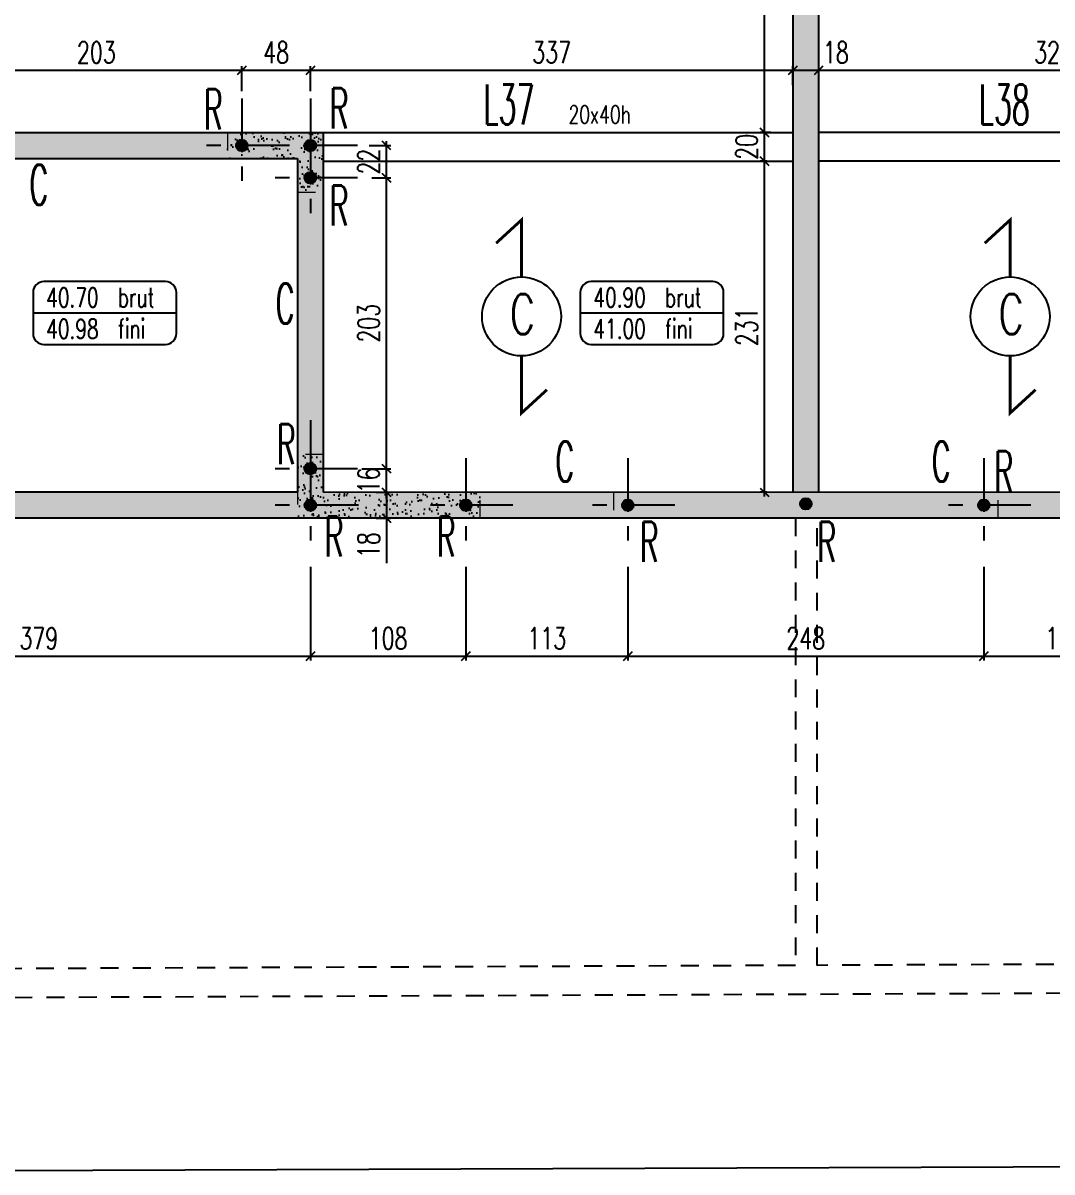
# Model space of a CAD drawing. Extents: x 308 to 437, y -199 to -146.
# Drawn here: x 412.99 to 420.17, y -188.86 to -180.84 of the extents above; entities that cross this region are included whole.
import ezdxf
from ezdxf.enums import TextEntityAlignment as Align

# ---------------------------------------------------------------- set-up
doc = ezdxf.new("R2010")
doc.units = 0
doc.header["$LTSCALE"] = 0.5
doc.header["$MEASUREMENT"] = 0
for name, pattern in [('AXES2', [1.125, 0.75, -0.125, 0.125, -0.125]), ('CACHE', [0.375, 0.25, -0.125]), ('DISCONTINU2', [0.375, 0.25, -0.125])]:
    doc.linetypes.add(name, pattern=pattern)
doc.layers.get('DEFPOINTS').update_dxf_attribs({"linetype": 'CONTINUOUS'})
for name, color, linetype in [('1_AJSA_vue1', 251, 'CONTINUOUS'), ('1_AJSA_vue2', 13, 'CONTINUOUS'), ('AXES', 6, 'AXES2'), ('COTATION', 7, 'CONTINUOUS'), ('HABILLAGE', 7, 'CONTINUOUS'), ('MURS', 3, 'CONTINUOUS'), ('PLANCHER', 7, 'CONTINUOUS'), ('POCHAGE', 254, 'CONTINUOUS'), ('POUTRES', 2, 'CONTINUOUS'), ('RAID', 1, 'CONTINUOUS'), ('RDC', 7, 'DISCONTINU2'), ('REPERAGE', 4, 'CONTINUOUS'), ('REPERE-CHAI', 4, 'CONTINUOUS'), ('REPERE-POUT', 4, 'CONTINUOUS'), ('REPERE-RAID', 4, 'CONTINUOUS')]:
    doc.layers.add(name, color=color, linetype=linetype)
doc.styles.add('ROMANS8', font='romans.shx', dxfattribs={"width": 0.7})
doc.styles.get("Standard").update_dxf_attribs({"font": 'txt.shx'})
doc.dimstyles.new('COT50 cm', dxfattribs={"dimtxt": 0.15, "dimasz": 0.06, "dimexe": 0.03, "dimexo": 0.1, "dimgap": 0.05, "dimtad": 1, "dimdec": 0, "dimlfac": 100, "dimzin": 0, "dimdsep": 46, "dimtxsty": 'ROMANS8', "dimblk1": 'OBLIQUE', "dimblk2": 'OBLIQUE', "dimsah": 1, "dimcen": 0.03, "dimdle": 0.03, "dimclrt": 1, "dimadec": 0, "dimazin": 0, "dimtfac": 1, "dimtdec": 0, "dimtmove": 0, "dimatfit": 3, "dimfxl": 0, "dimtolj": 1, "dimtzin": 0, "dimlwd": -1, "dimlwe": -1, "dimarcsym": 0})
pattern_1 = [(37.5, (-167.69736, -4e-07), (-0.004409535, 0.134877664), [0, -0.1064, 0, -0.119, 0, -0.11375]), (7.5, (-167.69736, -4e-07), (0.12388437, 0.197550225), [0, -0.0574, 0, -0.0959, 0, -0.03675]), (327.5, (-167.78346, -4e-07), (0.21798993, 0.000396134), [0, -0.035, 0, -0.126, 0, -0.1645]), (317.5, (-167.78346, -4e-07), (0.21042886, 0.06143729), [0, -0.0175, 0, -0.0826, 0, -0.0945])]
pattern_2 = [(37.5, (-513.79323, 160.44126), (-0.004409535, 0.134877664), [0, -0.1064, 0, -0.119, 0, -0.11375]), (7.5, (-513.79323, 160.44126), (0.12388437, 0.197550225), [0, -0.0574, 0, -0.0959, 0, -0.03675]), (327.5, (-513.87933, 160.44126), (0.21798993, 0.000396134), [0, -0.035, 0, -0.126, 0, -0.1645]), (317.5, (-513.87933, 160.44126), (0.21042886, 0.06143729), [0, -0.0175, 0, -0.0826, 0, -0.0945])]

# ---------------------------------------------------------------- blocks, each defined once
blk = doc.blocks.new('139')
at = {"layer": 'HABILLAGE', "color": 7}
blk.add_line((-0.665, 0), (0.665, 0), dxfattribs=at)
at = {"layer": 'HABILLAGE'}
blk.add_lwpolyline([(-0.565, -0.291), (0.565, -0.291, 0.414214), (0.665, -0.191), (0.665, 0.191, 0.414214), (0.565, 0.291), (-0.565, 0.291, 0.414214), (-0.665, 0.191), (-0.665, -0.191, 0.414214)], format="xyb", close=True, dxfattribs=at)
at = {"layer": 'HABILLAGE', "color": 1, "width": 0.7}
for s, p in [('brut', (0.121, 0.054)), ('fini', (0.121, -0.237))]:
    blk.add_text(s, height=0.18, dxfattribs=at).set_placement(p)
for tag, p in [('NIVBRUT', (-0.543, 0.054)), ('NIVFINI', (-0.543, -0.237))]:
    blk.add_attdef(tag, p, '', height=0.18, dxfattribs=at)
blk = doc.blocks.new('_Oblique')
at = {"layer": 'COTATION', "color": 0, "lineweight": -2}
blk.add_line((-0.5, -0.5), (0.5, 0.5), dxfattribs=at)
blk = doc.blocks.new('*D1225')
at = {"layer": 'COTATION', "color": 0, "transparency": 16777216}
for p, q in [((415.4593, -184.1162), (415.5615, -184.1162)), ((415.5315, -184.1162), (415.5315, -184.3263)), ((415.4593, -184.2963), (415.5615, -184.2963)), ((415.5315, -184.2963), (415.5315, -184.6113))]:
    blk.add_line(p, q, dxfattribs=at)
at = {"layer": 'DEFPOINTS', "color": 0, "transparency": 16777216}
for p in [(415.3593, -184.1162), (415.5315, -184.1162), (415.3593, -184.2963)]:
    blk.add_point(p, dxfattribs=at)
at = {"layer": 'COTATION', "color": 0, "transparency": 16777216, "xscale": 0.06, "yscale": 0.06, "zscale": 0.06}
for p, rotation in [((415.5315, -184.1162), 90), ((415.5315, -184.2963), 270)]:
    blk.add_blockref('_Oblique', p, dxfattribs=dict(at, rotation=rotation))
at = {"layer": 'COTATION', "color": 1, "transparency": 16777216, "insert": (415.4065, -184.4838), "char_height": 0.15, "attachment_point": 5, "rotation": 90, "style": 'ROMANS8'}
blk.add_mtext('\\A1;18', dxfattribs=at)
blk = doc.blocks.new('*D1226')
at = {"layer": 'COTATION', "color": 0, "transparency": 16777216}
for p, q in [((415.3594, -183.9513), (415.5615, -183.9513)), ((415.5315, -184.1462), (415.5315, -183.9213)), ((415.4593, -184.1162), (415.5615, -184.1162))]:
    blk.add_line(p, q, dxfattribs=at)
at = {"layer": 'DEFPOINTS', "color": 0, "transparency": 16777216}
for p in [(415.2594, -183.9513), (415.5315, -183.9513), (415.3593, -184.1162)]:
    blk.add_point(p, dxfattribs=at)
at = {"layer": 'COTATION', "color": 0, "transparency": 16777216, "xscale": 0.06, "yscale": 0.06, "zscale": 0.06}
for p, rotation in [((415.5315, -183.9513), 90), ((415.5315, -184.1162), 270)]:
    blk.add_blockref('_Oblique', p, dxfattribs=dict(at, rotation=rotation))
at = {"layer": 'COTATION', "color": 1, "transparency": 16777216, "insert": (415.4065, -184.0337), "char_height": 0.15, "attachment_point": 5, "rotation": 90, "style": 'ROMANS8'}
blk.add_mtext('\\A1;16', dxfattribs=at)
blk = doc.blocks.new('*D1227')
at = {"layer": 'COTATION', "color": 0, "transparency": 16777216}
for p, q in [((415.5315, -183.9813), (415.5315, -181.8913)), ((415.4285, -181.9213), (415.5615, -181.9213)), ((415.3594, -183.9513), (415.5615, -183.9513))]:
    blk.add_line(p, q, dxfattribs=at)
at = {"layer": 'DEFPOINTS', "color": 0, "transparency": 16777216}
for p in [(415.3285, -181.9213), (415.5315, -181.9213), (415.2594, -183.9513)]:
    blk.add_point(p, dxfattribs=at)
at = {"layer": 'COTATION', "color": 0, "transparency": 16777216, "xscale": 0.06, "yscale": 0.06, "zscale": 0.06}
for p, rotation in [((415.5315, -181.9213), 90), ((415.5315, -183.9513), 270)]:
    blk.add_blockref('_Oblique', p, dxfattribs=dict(at, rotation=rotation))
at = {"layer": 'COTATION', "color": 1, "transparency": 16777216, "insert": (415.4065, -182.9363), "char_height": 0.15, "attachment_point": 5, "rotation": 90, "style": 'ROMANS8'}
blk.add_mtext('\\A1;203', dxfattribs=at)
blk = doc.blocks.new('*D1228')
at = {"layer": 'COTATION', "color": 0, "transparency": 16777216}
for p, q in [((415.411, -181.6963), (415.5615, -181.6963)), ((415.5315, -181.9513), (415.5315, -181.6663)), ((415.4285, -181.9213), (415.5615, -181.9213))]:
    blk.add_line(p, q, dxfattribs=at)
at = {"layer": 'DEFPOINTS', "color": 0, "transparency": 16777216}
for p in [(415.311, -181.6963), (415.5315, -181.6963), (415.3285, -181.9213)]:
    blk.add_point(p, dxfattribs=at)
at = {"layer": 'COTATION', "color": 0, "transparency": 16777216, "xscale": 0.06, "yscale": 0.06, "zscale": 0.06}
for p, rotation in [((415.5315, -181.6963), 90), ((415.5315, -181.9213), 270)]:
    blk.add_blockref('_Oblique', p, dxfattribs=dict(at, rotation=rotation))
at = {"layer": 'COTATION', "color": 1, "transparency": 16777216, "insert": (415.4065, -181.8088), "char_height": 0.15, "attachment_point": 5, "rotation": 90, "style": 'ROMANS8'}
blk.add_mtext('\\A1;22', dxfattribs=at)
blk = doc.blocks.new('*D1237')
at = {"layer": 'COTATION', "color": 0, "transparency": 16777216}
for p, q in [((418.1838, -181.8063), (418.1386, -181.8063)), ((418.1686, -184.1462), (418.1686, -181.7763)), ((418.1838, -184.1162), (418.1386, -184.1162))]:
    blk.add_line(p, q, dxfattribs=at)
at = {"layer": 'DEFPOINTS', "color": 0, "transparency": 16777216}
for p in [(418.1686, -181.8063), (418.2838, -181.8063), (418.2838, -184.1162)]:
    blk.add_point(p, dxfattribs=at)
at = {"layer": 'COTATION', "color": 0, "transparency": 16777216, "xscale": 0.06, "yscale": 0.06, "zscale": 0.06}
for p, rotation in [((418.1686, -181.8063), 90), ((418.1686, -184.1162), 270)]:
    blk.add_blockref('_Oblique', p, dxfattribs=dict(at, rotation=rotation))
at = {"layer": 'COTATION', "color": 1, "transparency": 16777216, "insert": (418.0436, -182.9612), "char_height": 0.15, "attachment_point": 5, "rotation": 90, "style": 'ROMANS8'}
blk.add_mtext('\\A1;231', dxfattribs=at)
blk = doc.blocks.new('*D1238')
at = {"layer": 'COTATION', "color": 0, "transparency": 16777216}
for p, q in [((418.1686, -181.8363), (418.1686, -181.5763)), ((418.2116, -181.6063), (418.1386, -181.6063)), ((418.1838, -181.8063), (418.1386, -181.8063))]:
    blk.add_line(p, q, dxfattribs=at)
at = {"layer": 'DEFPOINTS', "color": 0, "transparency": 16777216}
for p in [(418.1686, -181.6063), (418.3116, -181.6063), (418.2838, -181.8063)]:
    blk.add_point(p, dxfattribs=at)
at = {"layer": 'COTATION', "color": 0, "transparency": 16777216, "xscale": 0.06, "yscale": 0.06, "zscale": 0.06}
for p, rotation in [((418.1686, -181.6063), 90), ((418.1686, -181.8063), 270)]:
    blk.add_blockref('_Oblique', p, dxfattribs=dict(at, rotation=rotation))
at = {"layer": 'COTATION', "color": 1, "transparency": 16777216, "insert": (418.0436, -181.7063), "char_height": 0.15, "attachment_point": 5, "rotation": 90, "style": 'ROMANS8'}
blk.add_mtext('\\A1;20', dxfattribs=at)
blk = doc.blocks.new('*D1239')
at = {"layer": 'COTATION', "color": 0, "transparency": 16777216}
for p, q in [((418.2666, -178.9062), (418.1386, -178.9062)), ((418.1686, -181.6363), (418.1686, -178.8762)), ((418.2116, -181.6063), (418.1386, -181.6063))]:
    blk.add_line(p, q, dxfattribs=at)
at = {"layer": 'DEFPOINTS', "color": 0, "transparency": 16777216}
for p in [(418.1686, -178.9062), (418.3666, -178.9062), (418.3116, -181.6063)]:
    blk.add_point(p, dxfattribs=at)
at = {"layer": 'COTATION', "color": 0, "transparency": 16777216, "xscale": 0.06, "yscale": 0.06, "zscale": 0.06}
for p, rotation in [((418.1686, -178.9062), 90), ((418.1686, -181.6063), 270)]:
    blk.add_blockref('_Oblique', p, dxfattribs=dict(at, rotation=rotation))
at = {"layer": 'COTATION', "color": 1, "transparency": 16777216, "insert": (418.0436, -180.2563), "char_height": 0.15, "attachment_point": 5, "rotation": 90, "style": 'ROMANS8'}
blk.add_mtext('\\A1;270', dxfattribs=at)
blk = doc.blocks.new('*D1456')
at = {"layer": 'COTATION', "color": 0, "transparency": 16777216}
for p, q in [((411.2097, -184.3963), (411.2097, -185.2895)), ((414.9999, -184.6351), (414.9999, -185.2895)), ((411.1797, -185.2595), (415.0299, -185.2595))]:
    blk.add_line(p, q, dxfattribs=at)
at = {"layer": 'DEFPOINTS', "color": 0, "transparency": 16777216}
for p in [(411.2097, -184.2963), (414.9999, -184.5351), (414.9999, -185.2595)]:
    blk.add_point(p, dxfattribs=at)
at = {"layer": 'COTATION', "color": 0, "transparency": 16777216, "xscale": 0.06, "yscale": 0.06, "zscale": 0.06, "rotation": 180}
blk.add_blockref('_Oblique', (411.2097, -185.2595), dxfattribs=at)
at = {"layer": 'COTATION', "color": 0, "transparency": 16777216, "xscale": 0.06, "yscale": 0.06, "zscale": 0.06}
blk.add_blockref('_Oblique', (414.9999, -185.2595), dxfattribs=at)
at = {"layer": 'COTATION', "color": 1, "transparency": 16777216, "insert": (413.1048, -185.1345), "char_height": 0.15, "attachment_point": 5, "style": 'ROMANS8'}
blk.add_mtext('\\A1;379', dxfattribs=at)
blk = doc.blocks.new('*D1457')
at = {"layer": 'COTATION', "color": 0, "transparency": 16777216}
for p, q in [((414.9999, -184.6351), (414.9999, -185.2895)), ((416.0846, -184.6351), (416.0846, -185.2895)), ((414.9699, -185.2595), (416.1146, -185.2595))]:
    blk.add_line(p, q, dxfattribs=at)
at = {"layer": 'DEFPOINTS', "color": 0, "transparency": 16777216}
for p in [(414.9999, -184.5351), (416.0846, -184.5351), (416.0846, -185.2595)]:
    blk.add_point(p, dxfattribs=at)
at = {"layer": 'COTATION', "color": 0, "transparency": 16777216, "xscale": 0.06, "yscale": 0.06, "zscale": 0.06, "rotation": 180}
blk.add_blockref('_Oblique', (414.9999, -185.2595), dxfattribs=at)
at = {"layer": 'COTATION', "color": 0, "transparency": 16777216, "xscale": 0.06, "yscale": 0.06, "zscale": 0.06}
blk.add_blockref('_Oblique', (416.0846, -185.2595), dxfattribs=at)
at = {"layer": 'COTATION', "color": 1, "transparency": 16777216, "insert": (415.5423, -185.1345), "char_height": 0.15, "attachment_point": 5, "style": 'ROMANS8'}
blk.add_mtext('\\A1;108', dxfattribs=at)
blk = doc.blocks.new('*D1458')
at = {"layer": 'COTATION', "color": 0, "transparency": 16777216}
for p, q in [((416.0846, -184.6351), (416.0846, -185.2895)), ((417.2143, -184.6351), (417.2143, -185.2895)), ((416.0546, -185.2595), (417.2443, -185.2595))]:
    blk.add_line(p, q, dxfattribs=at)
at = {"layer": 'DEFPOINTS', "color": 0, "transparency": 16777216}
for p in [(416.0846, -184.5351), (417.2143, -184.5351), (417.2143, -185.2595)]:
    blk.add_point(p, dxfattribs=at)
at = {"layer": 'COTATION', "color": 0, "transparency": 16777216, "xscale": 0.06, "yscale": 0.06, "zscale": 0.06, "rotation": 180}
blk.add_blockref('_Oblique', (416.0846, -185.2595), dxfattribs=at)
at = {"layer": 'COTATION', "color": 0, "transparency": 16777216, "xscale": 0.06, "yscale": 0.06, "zscale": 0.06}
blk.add_blockref('_Oblique', (417.2143, -185.2595), dxfattribs=at)
at = {"layer": 'COTATION', "color": 1, "transparency": 16777216, "insert": (416.6495, -185.1345), "char_height": 0.15, "attachment_point": 5, "style": 'ROMANS8'}
blk.add_mtext('\\A1;113', dxfattribs=at)
blk = doc.blocks.new('*D1459')
at = {"layer": 'COTATION', "color": 0, "transparency": 16777216}
for p, q in [((417.2143, -184.6351), (417.2143, -185.2895)), ((419.6981, -184.6351), (419.6981, -185.2895)), ((417.1843, -185.2595), (419.7281, -185.2595))]:
    blk.add_line(p, q, dxfattribs=at)
at = {"layer": 'DEFPOINTS', "color": 0, "transparency": 16777216}
for p in [(417.2143, -184.5351), (419.6981, -184.5351), (419.6981, -185.2595)]:
    blk.add_point(p, dxfattribs=at)
at = {"layer": 'COTATION', "color": 0, "transparency": 16777216, "xscale": 0.06, "yscale": 0.06, "zscale": 0.06, "rotation": 180}
blk.add_blockref('_Oblique', (417.2143, -185.2595), dxfattribs=at)
at = {"layer": 'COTATION', "color": 0, "transparency": 16777216, "xscale": 0.06, "yscale": 0.06, "zscale": 0.06}
blk.add_blockref('_Oblique', (419.6981, -185.2595), dxfattribs=at)
at = {"layer": 'COTATION', "color": 1, "transparency": 16777216, "insert": (418.4562, -185.1345), "char_height": 0.15, "attachment_point": 5, "style": 'ROMANS8'}
blk.add_mtext('\\A1;248', dxfattribs=at)
blk = doc.blocks.new('*D1460')
at = {"layer": 'COTATION', "color": 0, "transparency": 16777216}
for p, q in [((419.6981, -184.6351), (419.6981, -185.2895)), ((420.8284, -184.6351), (420.8284, -185.2895)), ((419.6681, -185.2595), (420.8584, -185.2595))]:
    blk.add_line(p, q, dxfattribs=at)
at = {"layer": 'DEFPOINTS', "color": 0, "transparency": 16777216}
for p in [(419.6981, -184.5351), (420.8284, -184.5351), (420.8284, -185.2595)]:
    blk.add_point(p, dxfattribs=at)
at = {"layer": 'COTATION', "color": 0, "transparency": 16777216, "xscale": 0.06, "yscale": 0.06, "zscale": 0.06, "rotation": 180}
blk.add_blockref('_Oblique', (419.6981, -185.2595), dxfattribs=at)
at = {"layer": 'COTATION', "color": 0, "transparency": 16777216, "xscale": 0.06, "yscale": 0.06, "zscale": 0.06}
blk.add_blockref('_Oblique', (420.8284, -185.2595), dxfattribs=at)
at = {"layer": 'COTATION', "color": 1, "transparency": 16777216, "insert": (420.2633, -185.1345), "char_height": 0.15, "attachment_point": 5, "style": 'ROMANS8'}
blk.add_mtext('\\A1;113', dxfattribs=at)
blk = doc.blocks.new('*D1466')
at = {"layer": 'COTATION', "color": 0, "transparency": 16777216}
for p, q in [((412.4615, -181.1717), (414.5515, -181.1717)), ((412.4915, -181.2674), (412.4915, -181.1417)), ((414.5215, -181.3171), (414.5215, -181.1417))]:
    blk.add_line(p, q, dxfattribs=at)
at = {"layer": 'DEFPOINTS', "color": 0, "transparency": 16777216}
for p in [(414.5215, -181.1717), (412.4915, -181.3674), (414.5215, -181.4171)]:
    blk.add_point(p, dxfattribs=at)
at = {"layer": 'COTATION', "color": 0, "transparency": 16777216, "xscale": 0.06, "yscale": 0.06, "zscale": 0.06, "rotation": 180}
blk.add_blockref('_Oblique', (412.4915, -181.1717), dxfattribs=at)
at = {"layer": 'COTATION', "color": 0, "transparency": 16777216, "xscale": 0.06, "yscale": 0.06, "zscale": 0.06}
blk.add_blockref('_Oblique', (414.5215, -181.1717), dxfattribs=at)
at = {"layer": 'COTATION', "color": 1, "transparency": 16777216, "insert": (413.5065, -181.0467), "char_height": 0.15, "attachment_point": 5, "style": 'ROMANS8'}
blk.add_mtext('\\A1;203', dxfattribs=at)
blk = doc.blocks.new('*D1467')
at = {"layer": 'COTATION', "color": 0, "transparency": 16777216}
for p, q in [((414.4915, -181.1717), (415.0299, -181.1717)), ((414.5215, -181.3171), (414.5215, -181.1417)), ((414.9999, -181.3171), (414.9999, -181.1417))]:
    blk.add_line(p, q, dxfattribs=at)
at = {"layer": 'DEFPOINTS', "color": 0, "transparency": 16777216}
for p in [(414.9999, -181.1717), (414.5215, -181.4171), (414.9999, -181.4171)]:
    blk.add_point(p, dxfattribs=at)
at = {"layer": 'COTATION', "color": 0, "transparency": 16777216, "xscale": 0.06, "yscale": 0.06, "zscale": 0.06, "rotation": 180}
blk.add_blockref('_Oblique', (414.5215, -181.1717), dxfattribs=at)
at = {"layer": 'COTATION', "color": 0, "transparency": 16777216, "xscale": 0.06, "yscale": 0.06, "zscale": 0.06}
blk.add_blockref('_Oblique', (414.9999, -181.1717), dxfattribs=at)
at = {"layer": 'COTATION', "color": 1, "transparency": 16777216, "insert": (414.7607, -181.0467), "char_height": 0.15, "attachment_point": 5, "style": 'ROMANS8'}
blk.add_mtext('\\A1;48', dxfattribs=at)
blk = doc.blocks.new('*D1468')
at = {"layer": 'COTATION', "color": 0, "transparency": 16777216}
for p, q in [((414.9699, -181.1717), (418.3963, -181.1717)), ((414.9999, -181.3171), (414.9999, -181.1417)), ((418.3663, -181.2756), (418.3663, -181.1417))]:
    blk.add_line(p, q, dxfattribs=at)
at = {"layer": 'DEFPOINTS', "color": 0, "transparency": 16777216}
for p in [(418.3663, -181.1717), (414.9999, -181.4171), (418.3663, -181.3756)]:
    blk.add_point(p, dxfattribs=at)
at = {"layer": 'COTATION', "color": 0, "transparency": 16777216, "xscale": 0.06, "yscale": 0.06, "zscale": 0.06, "rotation": 180}
blk.add_blockref('_Oblique', (414.9999, -181.1717), dxfattribs=at)
at = {"layer": 'COTATION', "color": 0, "transparency": 16777216, "xscale": 0.06, "yscale": 0.06, "zscale": 0.06}
blk.add_blockref('_Oblique', (418.3663, -181.1717), dxfattribs=at)
at = {"layer": 'COTATION', "color": 1, "transparency": 16777216, "insert": (416.6831, -181.0467), "char_height": 0.15, "attachment_point": 5, "style": 'ROMANS8'}
blk.add_mtext('\\A1;337', dxfattribs=at)
blk = doc.blocks.new('*D1469')
at = {"layer": 'COTATION', "color": 0, "transparency": 16777216}
for p, q in [((418.3363, -181.1717), (418.5763, -181.1717)), ((418.3663, -181.2756), (418.3663, -181.1417)), ((418.5463, -181.2756), (418.5463, -181.1417))]:
    blk.add_line(p, q, dxfattribs=at)
at = {"layer": 'DEFPOINTS', "color": 0, "transparency": 16777216}
for p in [(418.5463, -181.1717), (418.3663, -181.3756), (418.5463, -181.3756)]:
    blk.add_point(p, dxfattribs=at)
at = {"layer": 'COTATION', "color": 0, "transparency": 16777216, "xscale": 0.06, "yscale": 0.06, "zscale": 0.06, "rotation": 180}
blk.add_blockref('_Oblique', (418.3663, -181.1717), dxfattribs=at)
at = {"layer": 'COTATION', "color": 0, "transparency": 16777216, "xscale": 0.06, "yscale": 0.06, "zscale": 0.06}
blk.add_blockref('_Oblique', (418.5463, -181.1717), dxfattribs=at)
at = {"layer": 'COTATION', "color": 1, "transparency": 16777216, "insert": (418.666, -181.0467), "char_height": 0.15, "attachment_point": 5, "style": 'ROMANS8'}
blk.add_mtext('\\A1;18', dxfattribs=at)
blk = doc.blocks.new('*D1470')
at = {"layer": 'COTATION', "color": 0, "transparency": 16777216}
for p, q in [((418.5163, -181.1717), (421.8532, -181.1717)), ((418.5463, -181.2756), (418.5463, -181.1417)), ((421.8232, -181.5063), (421.8232, -181.1417))]:
    blk.add_line(p, q, dxfattribs=at)
at = {"layer": 'DEFPOINTS', "color": 0, "transparency": 16777216}
for p in [(421.8232, -181.1717), (418.5463, -181.3756), (421.8232, -181.6063)]:
    blk.add_point(p, dxfattribs=at)
at = {"layer": 'COTATION', "color": 0, "transparency": 16777216, "xscale": 0.06, "yscale": 0.06, "zscale": 0.06, "rotation": 180}
blk.add_blockref('_Oblique', (418.5463, -181.1717), dxfattribs=at)
at = {"layer": 'COTATION', "color": 0, "transparency": 16777216, "xscale": 0.06, "yscale": 0.06, "zscale": 0.06}
blk.add_blockref('_Oblique', (421.8232, -181.1717), dxfattribs=at)
at = {"layer": 'COTATION', "color": 1, "transparency": 16777216, "insert": (420.1847, -181.0467), "char_height": 0.15, "attachment_point": 5, "style": 'ROMANS8'}
blk.add_mtext('\\A1;328', dxfattribs=at)
blk = doc.blocks.new('A$C6B096A38')
at = {"layer": 'POCHAGE'}
h = blk.add_hatch(dxfattribs=at)
h.set_pattern_fill('AR-SAND', color=0, scale=0.07)
h.set_pattern_definition(pattern_2)
h.paths.add_polyline_path([(73.7023, -23.675), (72.4505, -23.675), (72.4504, -17.465), (72.2704, -17.465), (72.2704, -23.675), (71.0185, -23.675), (71.0185, -23.855), (73.7023, -23.855)])
h = blk.add_hatch(dxfattribs=at)
h.set_pattern_fill('AR-SAND', color=0, scale=0.07)
h.set_pattern_definition(pattern_2)
h.paths.add_polyline_path([(68.9938, -21.165), (68.3257, -21.165), (68.3257, -21.345), (68.8138, -21.345), (68.8138, -21.58), (68.9938, -21.58)])
h = blk.add_hatch(dxfattribs=at)
h.set_pattern_fill('AR-SAND', color=0, scale=0.07)
h.set_pattern_definition(pattern_2)
h.paths.add_polyline_path([(70.0888, -23.6749), (68.9938, -23.6749), (68.9938, -23.41), (68.8138, -23.41), (68.8138, -23.855), (70.0888, -23.855)])
at = {"layer": 'AXES', "color": 1}
for p, q in [((68.4256, -20.9261), (68.4256, -21.5839)), ((68.904, -20.9261), (68.904, -21.5839)), ((68.9038, -21.1511), (68.9038, -21.8089)), ((68.7545, -21.255), (68.0967, -21.255)), ((69.2329, -21.255), (68.5752, -21.255)), ((69.2327, -21.48), (68.5749, -21.48)), ((68.9038, -23.1711), (68.9038, -23.8289)), ((68.904, -23.4361), (68.904, -24.0939)), ((69.9888, -23.4361), (69.9888, -24.0938)), ((71.1184, -23.4361), (71.1184, -24.0939)), ((73.6023, -23.4361), (73.6023, -24.0939)), ((69.2327, -23.51), (68.5749, -23.51)), ((69.2329, -23.765), (68.5752, -23.765)), ((70.3176, -23.7649), (69.6599, -23.7649)), ((71.4473, -23.765), (70.7896, -23.765)), ((73.9311, -23.765), (73.2734, -23.765))]:
    blk.add_line(p, q, dxfattribs=at)
at = {"layer": 'RAID'}
for centre in [(68.4256, -21.255), (68.904, -21.255), (68.9038, -21.48), (68.9038, -23.51), (68.904, -23.765), (69.9888, -23.7649), (71.1184, -23.765), (73.6023, -23.765)]:
    blk.add_circle(centre, 0.04, dxfattribs=at)
at = {"layer": 'RDC', "linetype": 'CACHE', "lineweight": 15}
for points in [[(72.2704, -23.675), (71.0185, -23.675), (71.0185, -23.855), (73.7023, -23.855), (73.7023, -23.675), (72.4505, -23.675), (72.4504, -17.465), (72.2704, -17.465)], [(68.9938, -21.165), (68.3257, -21.165), (68.3257, -21.345), (68.8138, -21.345), (68.8138, -21.58), (68.9938, -21.58)], [(70.0888, -23.855), (70.0888, -23.6749), (68.9938, -23.6749), (68.9938, -23.41), (68.8138, -23.41), (68.8138, -23.855)]]:
    blk.add_lwpolyline(points, close=True, dxfattribs=at)

msp = doc.modelspace()

# ---------------------------------------------------------------- hatches: boundary and pattern name
at = {"layer": 'POCHAGE'}
h = msp.add_hatch(color=256, dxfattribs=at)
h.dxf.hatch_style = 1
h.paths.add_polyline_path([(418.5465, -178.9062), (418.3665, -178.9062), (418.3665, -184.1162), (418.5465, -184.1162)])
h = msp.add_hatch(color=256, dxfattribs=at)
h.dxf.hatch_style = 1
h.paths.add_polyline_path([(414.9099, -184.1162), (411.2099, -184.1162), (411.2099, -184.2962), (414.9099, -184.2962), (425.7068, -184.2963), (425.7068, -184.1163), (415.0899, -184.1162), (415.0899, -181.6063), (411.0899, -181.6063), (411.0899, -181.7863), (414.9099, -181.7863)])
h.paths.add_polyline_path([(415.0399, -183.9513, -1), (414.9599, -183.9513, -1)], flags=16)
h.paths.add_polyline_path([(415.0399, -184.2063, -1), (414.9599, -184.2063, -1)], flags=16)
h.paths.add_polyline_path([(414.9597, -181.9213, -1), (415.0397, -181.9213, -1)], flags=16)
h.paths.add_polyline_path([(414.9599, -181.6963, -1), (415.0399, -181.6963, -1)], flags=16)
h.paths.add_polyline_path([(414.4815, -181.6963, -1), (414.5615, -181.6963, -1)], flags=16)
h.paths.add_polyline_path([(416.1246, -184.2062, -1), (416.0446, -184.2062, -1)], flags=16)
h.paths.add_polyline_path([(417.2543, -184.2063, -1), (417.1743, -184.2063, -1)], flags=16)
h.paths.add_polyline_path([(412.4515, -181.6963, -1), (412.5315, -181.6963, -1)], flags=16)
h.paths.add_polyline_path([(418.4965, -184.1963, -1), (418.4165, -184.1963, -1)], flags=16)
h.paths.add_polyline_path([(419.7381, -184.2063, -1), (419.6581, -184.2063, -1)], flags=16)
h.paths.add_polyline_path([(420.8684, -184.2063, -1), (420.7884, -184.2063, -1)], flags=16)
h.paths.add_polyline_path([(421.9537, -184.2063, -1), (421.8737, -184.2063, -1)], flags=16)
h = msp.add_hatch(dxfattribs=at)
h.set_pattern_fill('AR-SAND', color=0, scale=0.07)
h.set_pattern_definition(pattern_1)
h.paths.add_polyline_path([(414.9097, -181.7863), (414.9097, -182.0213), (415.0897, -182.0213), (415.0897, -181.6063), (414.4215, -181.6063), (414.4215, -181.7863)])
h = msp.add_hatch(dxfattribs=at)
h.set_pattern_fill('AR-SAND', color=0, scale=0.07)
h.set_pattern_definition(pattern_1)
h.paths.add_polyline_path([(414.9097, -181.7863), (414.9097, -182.0213), (415.0897, -182.0213), (415.0897, -181.6063), (414.4215, -181.6063), (414.4215, -181.7863)])
h = msp.add_hatch(dxfattribs=at)
h.set_pattern_fill('AR-SAND', color=0, scale=0.07)
h.set_pattern_definition(pattern_1)
h.paths.add_polyline_path([(414.9097, -181.7863), (414.9097, -182.0213), (415.0897, -182.0213), (415.0897, -181.6063), (414.4215, -181.6063), (414.4215, -181.7863)])
h = msp.add_hatch(dxfattribs=at)
h.set_pattern_fill('AR-SAND', color=0, scale=0.07)
h.set_pattern_definition(pattern_1)
h.paths.add_polyline_path([(414.9097, -181.7863), (414.9097, -182.0213), (415.0897, -182.0213), (415.0897, -181.6063), (414.4215, -181.6063), (414.4215, -181.7863)])
h = msp.add_hatch(dxfattribs=at)
h.set_pattern_fill('AR-SAND', color=0, scale=0.07)
h.set_pattern_definition(pattern_1)
h.paths.add_polyline_path([(414.9097, -181.7863), (414.9097, -182.0213), (415.0897, -182.0213), (415.0897, -181.6063), (414.4215, -181.6063), (414.4215, -181.7863)])
h = msp.add_hatch(dxfattribs=at)
h.set_pattern_fill('AR-SAND', color=0, scale=0.07)
h.set_pattern_definition(pattern_1)
h.paths.add_polyline_path([(414.9097, -181.7863), (414.9097, -182.0213), (415.0897, -182.0213), (415.0897, -181.6063), (414.4215, -181.6063), (414.4215, -181.7863)])
h = msp.add_hatch(dxfattribs=at)
h.set_pattern_fill('AR-SAND', color=0, scale=0.07)
h.set_pattern_definition(pattern_1)
h.paths.add_polyline_path([(414.9097, -181.7863), (414.9097, -182.0213), (415.0897, -182.0213), (415.0897, -181.6063), (414.4215, -181.6063), (414.4215, -181.7863)])
h = msp.add_hatch(dxfattribs=at)
h.set_pattern_fill('AR-SAND', color=0, scale=0.07)
h.set_pattern_definition(pattern_1)
h.paths.add_polyline_path([(414.9097, -181.7863), (414.9097, -182.0213), (415.0897, -182.0213), (415.0897, -181.6063), (414.4215, -181.6063), (414.4215, -181.7863)])
h = msp.add_hatch(dxfattribs=at)
h.set_pattern_fill('AR-SAND', color=0, scale=0.07)
h.set_pattern_definition(pattern_1)
h.paths.add_polyline_path([(414.9097, -181.7863), (414.9097, -182.0213), (415.0897, -182.0213), (415.0897, -181.6063), (414.4215, -181.6063), (414.4215, -181.7863)])
h = msp.add_hatch(dxfattribs=at)
h.set_pattern_fill('AR-SAND', color=0, scale=0.07)
h.set_pattern_definition(pattern_1)
h.paths.add_polyline_path([(414.9097, -181.7863), (414.9097, -182.0213), (415.0897, -182.0213), (415.0897, -181.6063), (414.4215, -181.6063), (414.4215, -181.7863)])
h = msp.add_hatch(dxfattribs=at)
h.set_pattern_fill('AR-SAND', color=0, scale=0.07)
h.set_pattern_definition(pattern_1)
h.paths.add_polyline_path([(414.9097, -181.7863), (414.9097, -182.0213), (415.0897, -182.0213), (415.0897, -181.6063), (414.4215, -181.6063), (414.4215, -181.7863)])
h = msp.add_hatch(dxfattribs=at)
h.set_pattern_fill('AR-SAND', color=0, scale=0.07)
h.set_pattern_definition(pattern_1)
h.paths.add_polyline_path([(414.9097, -181.7863), (414.9097, -182.0213), (415.0897, -182.0213), (415.0897, -181.6063), (414.4215, -181.6063), (414.4215, -181.7863)])
h = msp.add_hatch(dxfattribs=at)
h.set_pattern_fill('AR-SAND', color=0, scale=0.07)
h.set_pattern_definition(pattern_1)
h.paths.add_polyline_path([(414.9097, -181.7863), (414.9097, -182.0213), (415.0897, -182.0213), (415.0897, -181.6063), (414.4215, -181.6063), (414.4215, -181.7863)])
h = msp.add_hatch(dxfattribs=at)
h.set_pattern_fill('AR-SAND', color=0, scale=0.07)
h.set_pattern_definition(pattern_1)
h.paths.add_polyline_path([(414.9097, -181.7863), (414.9097, -182.0213), (415.0897, -182.0213), (415.0897, -181.6063), (414.4215, -181.6063), (414.4215, -181.7863)])
h = msp.add_hatch(dxfattribs=at)
h.set_pattern_fill('AR-SAND', color=0, scale=0.07)
h.set_pattern_definition(pattern_1)
h.paths.add_polyline_path([(414.9097, -181.7863), (414.9097, -182.0213), (415.0897, -182.0213), (415.0897, -181.6063), (414.4215, -181.6063), (414.4215, -181.7863)])
h = msp.add_hatch(dxfattribs=at)
h.set_pattern_fill('AR-SAND', color=0, scale=0.07)
h.set_pattern_definition(pattern_1)
h.paths.add_polyline_path([(414.9097, -181.7863), (414.9097, -182.0213), (415.0897, -182.0213), (415.0897, -181.6063), (414.4215, -181.6063), (414.4215, -181.7863)])
h = msp.add_hatch(dxfattribs=at)
h.set_pattern_fill('AR-SAND', color=0, scale=0.07)
h.set_pattern_definition(pattern_1)
h.paths.add_polyline_path([(414.9097, -181.7863), (414.9097, -182.0213), (415.0897, -182.0213), (415.0897, -181.6063), (414.4215, -181.6063), (414.4215, -181.7863)])
h = msp.add_hatch(dxfattribs=at)
h.set_pattern_fill('AR-SAND', color=0, scale=0.07)
h.set_pattern_definition(pattern_1)
h.paths.add_polyline_path([(414.9097, -181.7863), (414.9097, -182.0213), (415.0897, -182.0213), (415.0897, -181.6063), (414.4215, -181.6063), (414.4215, -181.7863)])
h = msp.add_hatch(dxfattribs=at)
h.set_pattern_fill('AR-SAND', color=0, scale=0.07)
h.set_pattern_definition(pattern_1)
h.paths.add_polyline_path([(414.9097, -181.7863), (414.9097, -182.0213), (415.0897, -182.0213), (415.0897, -181.6063), (414.4215, -181.6063), (414.4215, -181.7863)])
h = msp.add_hatch(dxfattribs=at)
h.set_pattern_fill('AR-SAND', color=0, scale=0.07)
h.set_pattern_definition(pattern_1)
h.paths.add_polyline_path([(414.9097, -181.7863), (414.9097, -182.0213), (415.0897, -182.0213), (415.0897, -181.6063), (414.4215, -181.6063), (414.4215, -181.7863)])
h = msp.add_hatch(dxfattribs=at)
h.set_pattern_fill('AR-SAND', color=0, scale=0.07)
h.set_pattern_definition(pattern_1)
h.paths.add_polyline_path([(414.9097, -181.7863), (414.9097, -182.0213), (415.0897, -182.0213), (415.0897, -181.6063), (414.4215, -181.6063), (414.4215, -181.7863)])
h = msp.add_hatch(dxfattribs=at)
h.set_pattern_fill('AR-SAND', color=0, scale=0.07)
h.set_pattern_definition(pattern_1)
h.paths.add_polyline_path([(414.9097, -181.7863), (414.9097, -182.0213), (415.0897, -182.0213), (415.0897, -181.6063), (414.4215, -181.6063), (414.4215, -181.7863)])
h = msp.add_hatch(dxfattribs=at)
h.set_pattern_fill('AR-SAND', color=0, scale=0.07)
h.set_pattern_definition(pattern_1)
h.paths.add_polyline_path([(414.9097, -181.7863), (414.9097, -182.0213), (415.0897, -182.0213), (415.0897, -181.6063), (414.4215, -181.6063), (414.4215, -181.7863)])
h = msp.add_hatch(dxfattribs=at)
h.set_pattern_fill('AR-SAND', color=0, scale=0.07)
h.set_pattern_definition(pattern_1)
h.paths.add_polyline_path([(414.9097, -181.7863), (414.9097, -182.0213), (415.0897, -182.0213), (415.0897, -181.6063), (414.4215, -181.6063), (414.4215, -181.7863)])
h = msp.add_hatch(dxfattribs=at)
h.set_pattern_fill('AR-SAND', color=0, scale=0.07)
h.set_pattern_definition(pattern_1)
h.paths.add_polyline_path([(414.9097, -181.7863), (414.9097, -182.0213), (415.0897, -182.0213), (415.0897, -181.6063), (414.4215, -181.6063), (414.4215, -181.7863)])
h = msp.add_hatch(dxfattribs=at)
h.set_pattern_fill('AR-SAND', color=0, scale=0.07)
h.set_pattern_definition(pattern_1)
h.paths.add_polyline_path([(414.9097, -181.7863), (414.9097, -182.0213), (415.0897, -182.0213), (415.0897, -181.6063), (414.4215, -181.6063), (414.4215, -181.7863)])
h = msp.add_hatch(dxfattribs=at)
h.set_pattern_fill('AR-SAND', color=0, scale=0.07)
h.set_pattern_definition(pattern_1)
h.paths.add_polyline_path([(414.9097, -181.7863), (414.9097, -182.0213), (415.0897, -182.0213), (415.0897, -181.6063), (414.4215, -181.6063), (414.4215, -181.7863)])
h = msp.add_hatch(dxfattribs=at)
h.set_pattern_fill('AR-SAND', color=0, scale=0.07)
h.set_pattern_definition(pattern_1)
h.paths.add_polyline_path([(414.9097, -181.7863), (414.9097, -182.0213), (415.0897, -182.0213), (415.0897, -181.6063), (414.4215, -181.6063), (414.4215, -181.7863)])
h = msp.add_hatch(dxfattribs=at)
h.set_pattern_fill('AR-SAND', color=0, scale=0.07)
h.set_pattern_definition(pattern_1)
h.paths.add_polyline_path([(415.0897, -184.1162), (415.0897, -183.8513), (414.9097, -183.8513), (414.9097, -184.2963), (416.1846, -184.2963), (416.1846, -184.1162)])
h = msp.add_hatch(dxfattribs=at)
h.set_pattern_fill('AR-SAND', color=0, scale=0.07)
h.set_pattern_definition(pattern_1)
h.paths.add_polyline_path([(415.0897, -184.1162), (415.0897, -183.8513), (414.9097, -183.8513), (414.9097, -184.2963), (416.1846, -184.2963), (416.1846, -184.1162)])
h = msp.add_hatch(dxfattribs=at)
h.set_pattern_fill('AR-SAND', color=0, scale=0.07)
h.set_pattern_definition(pattern_1)
h.paths.add_polyline_path([(415.0897, -184.1162), (415.0897, -183.8513), (414.9097, -183.8513), (414.9097, -184.2963), (416.1846, -184.2963), (416.1846, -184.1162)])
h = msp.add_hatch(dxfattribs=at)
h.set_pattern_fill('AR-SAND', color=0, scale=0.07)
h.set_pattern_definition(pattern_1)
h.paths.add_polyline_path([(415.0897, -184.1162), (415.0897, -183.8513), (414.9097, -183.8513), (414.9097, -184.2963), (416.1846, -184.2963), (416.1846, -184.1162)])
h = msp.add_hatch(dxfattribs=at)
h.set_pattern_fill('AR-SAND', color=0, scale=0.07)
h.set_pattern_definition(pattern_1)
h.paths.add_polyline_path([(415.0897, -184.1162), (415.0897, -183.8513), (414.9097, -183.8513), (414.9097, -184.2963), (416.1846, -184.2963), (416.1846, -184.1162)])
h = msp.add_hatch(dxfattribs=at)
h.set_pattern_fill('AR-SAND', color=0, scale=0.07)
h.set_pattern_definition(pattern_1)
h.paths.add_polyline_path([(415.0897, -184.1162), (415.0897, -183.8513), (414.9097, -183.8513), (414.9097, -184.2963), (416.1846, -184.2963), (416.1846, -184.1162)])
h = msp.add_hatch(dxfattribs=at)
h.set_pattern_fill('AR-SAND', color=0, scale=0.07)
h.set_pattern_definition(pattern_1)
h.paths.add_polyline_path([(415.0897, -184.1162), (415.0897, -183.8513), (414.9097, -183.8513), (414.9097, -184.2963), (416.1846, -184.2963), (416.1846, -184.1162)])
h = msp.add_hatch(dxfattribs=at)
h.set_pattern_fill('AR-SAND', color=0, scale=0.07)
h.set_pattern_definition(pattern_1)
h.paths.add_polyline_path([(415.0897, -184.1162), (415.0897, -183.8513), (414.9097, -183.8513), (414.9097, -184.2963), (416.1846, -184.2963), (416.1846, -184.1162)])
h = msp.add_hatch(dxfattribs=at)
h.set_pattern_fill('AR-SAND', color=0, scale=0.07)
h.set_pattern_definition(pattern_1)
h.paths.add_polyline_path([(415.0897, -184.1162), (415.0897, -183.8513), (414.9097, -183.8513), (414.9097, -184.2963), (416.1846, -184.2963), (416.1846, -184.1162)])
h = msp.add_hatch(dxfattribs=at)
h.set_pattern_fill('AR-SAND', color=0, scale=0.07)
h.set_pattern_definition(pattern_1)
h.paths.add_polyline_path([(415.0897, -184.1162), (415.0897, -183.8513), (414.9097, -183.8513), (414.9097, -184.2963), (416.1846, -184.2963), (416.1846, -184.1162)])
h = msp.add_hatch(dxfattribs=at)
h.set_pattern_fill('AR-SAND', color=0, scale=0.07)
h.set_pattern_definition(pattern_1)
h.paths.add_polyline_path([(415.0897, -184.1162), (415.0897, -183.8513), (414.9097, -183.8513), (414.9097, -184.2963), (416.1846, -184.2963), (416.1846, -184.1162)])
h = msp.add_hatch(dxfattribs=at)
h.set_pattern_fill('AR-SAND', color=0, scale=0.07)
h.set_pattern_definition(pattern_1)
h.paths.add_polyline_path([(415.0897, -184.1162), (415.0897, -183.8513), (414.9097, -183.8513), (414.9097, -184.2963), (416.1846, -184.2963), (416.1846, -184.1162)])
h = msp.add_hatch(dxfattribs=at)
h.set_pattern_fill('AR-SAND', color=0, scale=0.07)
h.set_pattern_definition(pattern_1)
h.paths.add_polyline_path([(415.0897, -184.1162), (415.0897, -183.8513), (414.9097, -183.8513), (414.9097, -184.2963), (416.1846, -184.2963), (416.1846, -184.1162)])
h = msp.add_hatch(dxfattribs=at)
h.set_pattern_fill('AR-SAND', color=0, scale=0.07)
h.set_pattern_definition(pattern_1)
h.paths.add_polyline_path([(415.0897, -184.1162), (415.0897, -183.8513), (414.9097, -183.8513), (414.9097, -184.2963), (416.1846, -184.2963), (416.1846, -184.1162)])
h = msp.add_hatch(dxfattribs=at)
h.set_pattern_fill('AR-SAND', color=0, scale=0.07)
h.set_pattern_definition(pattern_1)
h.paths.add_polyline_path([(415.0897, -184.1162), (415.0897, -183.8513), (414.9097, -183.8513), (414.9097, -184.2963), (416.1846, -184.2963), (416.1846, -184.1162)])
h = msp.add_hatch(dxfattribs=at)
h.set_pattern_fill('AR-SAND', color=0, scale=0.07)
h.set_pattern_definition(pattern_1)
h.paths.add_polyline_path([(415.0897, -184.1162), (415.0897, -183.8513), (414.9097, -183.8513), (414.9097, -184.2963), (416.1846, -184.2963), (416.1846, -184.1162)])
h = msp.add_hatch(dxfattribs=at)
h.set_pattern_fill('AR-SAND', color=0, scale=0.07)
h.set_pattern_definition(pattern_1)
h.paths.add_polyline_path([(415.0897, -184.1162), (415.0897, -183.8513), (414.9097, -183.8513), (414.9097, -184.2963), (416.1846, -184.2963), (416.1846, -184.1162)])
h = msp.add_hatch(dxfattribs=at)
h.set_pattern_fill('AR-SAND', color=0, scale=0.07)
h.set_pattern_definition(pattern_1)
h.paths.add_polyline_path([(415.0897, -184.1162), (415.0897, -183.8513), (414.9097, -183.8513), (414.9097, -184.2963), (416.1846, -184.2963), (416.1846, -184.1162)])
h = msp.add_hatch(dxfattribs=at)
h.set_pattern_fill('AR-SAND', color=0, scale=0.07)
h.set_pattern_definition(pattern_1)
h.paths.add_polyline_path([(415.0897, -184.1162), (415.0897, -183.8513), (414.9097, -183.8513), (414.9097, -184.2963), (416.1846, -184.2963), (416.1846, -184.1162)])
h = msp.add_hatch(dxfattribs=at)
h.set_pattern_fill('AR-SAND', color=0, scale=0.07)
h.set_pattern_definition(pattern_1)
h.paths.add_polyline_path([(415.0897, -184.1162), (415.0897, -183.8513), (414.9097, -183.8513), (414.9097, -184.2963), (416.1846, -184.2963), (416.1846, -184.1162)])
h = msp.add_hatch(dxfattribs=at)
h.set_pattern_fill('AR-SAND', color=0, scale=0.07)
h.set_pattern_definition(pattern_1)
h.paths.add_polyline_path([(415.0897, -184.1162), (415.0897, -183.8513), (414.9097, -183.8513), (414.9097, -184.2963), (416.1846, -184.2963), (416.1846, -184.1162)])
h = msp.add_hatch(dxfattribs=at)
h.set_pattern_fill('AR-SAND', color=0, scale=0.07)
h.set_pattern_definition(pattern_1)
h.paths.add_polyline_path([(415.0897, -184.1162), (415.0897, -183.8513), (414.9097, -183.8513), (414.9097, -184.2963), (416.1846, -184.2963), (416.1846, -184.1162)])
h = msp.add_hatch(dxfattribs=at)
h.set_pattern_fill('AR-SAND', color=0, scale=0.07)
h.set_pattern_definition(pattern_1)
h.paths.add_polyline_path([(415.0897, -184.1162), (415.0897, -183.8513), (414.9097, -183.8513), (414.9097, -184.2963), (416.1846, -184.2963), (416.1846, -184.1162)])
h = msp.add_hatch(dxfattribs=at)
h.set_pattern_fill('AR-SAND', color=0, scale=0.07)
h.set_pattern_definition(pattern_1)
h.paths.add_polyline_path([(415.0897, -184.1162), (415.0897, -183.8513), (414.9097, -183.8513), (414.9097, -184.2963), (416.1846, -184.2963), (416.1846, -184.1162)])
h = msp.add_hatch(dxfattribs=at)
h.set_pattern_fill('AR-SAND', color=0, scale=0.07)
h.set_pattern_definition(pattern_1)
h.paths.add_polyline_path([(415.0897, -184.1162), (415.0897, -183.8513), (414.9097, -183.8513), (414.9097, -184.2963), (416.1846, -184.2963), (416.1846, -184.1162)])
h = msp.add_hatch(dxfattribs=at)
h.set_pattern_fill('AR-SAND', color=0, scale=0.07)
h.set_pattern_definition(pattern_1)
h.paths.add_polyline_path([(415.0897, -184.1162), (415.0897, -183.8513), (414.9097, -183.8513), (414.9097, -184.2963), (416.1846, -184.2963), (416.1846, -184.1162)])
h = msp.add_hatch(dxfattribs=at)
h.set_pattern_fill('AR-SAND', color=0, scale=0.07)
h.set_pattern_definition(pattern_1)
h.paths.add_polyline_path([(415.0897, -184.1162), (415.0897, -183.8513), (414.9097, -183.8513), (414.9097, -184.2963), (416.1846, -184.2963), (416.1846, -184.1162)])
h = msp.add_hatch(dxfattribs=at)
h.set_pattern_fill('AR-SAND', color=0, scale=0.07)
h.set_pattern_definition(pattern_1)
h.paths.add_polyline_path([(415.0897, -184.1162), (415.0897, -183.8513), (414.9097, -183.8513), (414.9097, -184.2963), (416.1846, -184.2963), (416.1846, -184.1162)])
at = {"layer": 'RAID'}
for points in [[(414.5615, -181.6963, 1), (414.4815, -181.6963, 1)], [(415.0399, -181.6963, 1), (414.9599, -181.6963, 1)], [(414.9997, -181.8813, 1), (414.9997, -181.9613, 1)], [(414.9999, -183.9113, 1), (414.9999, -183.9913, 1)], [(414.9999, -184.1663, 1), (414.9999, -184.2463, 1)], [(416.1246, -184.2062, 1), (416.0446, -184.2062, 1)], [(417.2543, -184.2063, 1), (417.1743, -184.2063, 1)], [(418.4965, -184.1963, 1), (418.4165, -184.1963, 1)], [(419.7381, -184.2063, 1), (419.6581, -184.2063, 1)]]:
    msp.add_hatch(color=256, dxfattribs=at).paths.add_polyline_path(points)

# ---------------------------------------------------------------- linework, layer by layer
at = {"layer": '1_AJSA_vue1'}
msp.add_lwpolyline([(405.5713, -182.0842), (405.5655, -188.8563), (409.6291, -188.8585), (427.6065, -188.7943), (427.6065, -173.8368), (429.5971, -173.832), (429.5971, -173.2033), (427.6063, -173.2044)], dxfattribs=at)
at = {"layer": '1_AJSA_vue2', "linetype": 'CACHE'}
for points in [[(410.9097, -181.7862), (410.9097, -187.6481), (426.011, -187.5856), (426.002, -181.7862)], [(425.8065, -181.7862), (425.8111, -187.3864), (418.5357, -187.4166), (418.5357, -184.2962)], [(418.3857, -184.2962), (418.3857, -187.4172), (411.1096, -187.4474), (411.1096, -182.2309)]]:
    msp.add_lwpolyline(points, dxfattribs=at)
at = {"layer": 'MURS'}
for p, q in [((415.0899, -181.6063), (415.0899, -184.1162)), ((414.9099, -181.7863), (414.9099, -184.1162)), ((425.8268, -184.1163), (415.0899, -184.1162)), ((426.0068, -184.2963), (414.9099, -184.2962))]:
    msp.add_line(p, q, dxfattribs=at)
for points in [[(418.5465, -184.1162), (418.5465, -177.9063), (418.3665, -177.9063), (418.3665, -184.1162)], [(414.9099, -184.2962), (410.9099, -184.2962), (410.9099, -181.6063), (415.0899, -181.6063)], [(411.0899, -183.9962), (411.0899, -181.7863), (414.9099, -181.7863)], [(414.9099, -184.1162), (411.2099, -184.1162)]]:
    msp.add_lwpolyline(points, dxfattribs=at)
at = {"layer": 'PLANCHER', "color": 1, "const_width": 0.02}
for points in [[(416.4732, -182.6135), (416.4732, -182.2154), (416.296, -182.3777)], [(419.8824, -182.6135), (419.8824, -182.2154), (419.7053, -182.3777)], [(416.4732, -183.1648), (416.4732, -183.5629), (416.6503, -183.4006)], [(419.8824, -183.1648), (419.8824, -183.5629), (420.0596, -183.4006)]]:
    msp.add_lwpolyline(points, dxfattribs=at)
at = {"layer": 'PLANCHER', "color": 1}
for centre in [(416.4732, -182.8891), (419.8824, -182.8891)]:
    msp.add_circle(centre, 0.2757, dxfattribs=at)
at = {"layer": 'POUTRES'}
for p, q in [((415.0899, -181.6063), (418.3665, -181.6063)), ((421.8234, -181.6063), (418.5465, -181.6063)), ((415.0899, -181.8063), (418.3665, -181.8063)), ((421.8234, -181.8063), (418.5465, -181.8063))]:
    msp.add_line(p, q, dxfattribs=at)
at = {"layer": 'RAID'}
for centre in [(414.5215, -181.6963), (414.9999, -181.6963), (414.9997, -181.9213), (414.9999, -183.9513), (414.9999, -184.2063), (416.0846, -184.2062), (417.2143, -184.2063), (418.4565, -184.1963), (419.6981, -184.2063)]:
    msp.add_circle(centre, 0.04, dxfattribs=at)

# ---------------------------------------------------------------- block references
at = {"layer": 'HABILLAGE', "color": 1, "xscale": 0.7521624, "yscale": 0.7521624, "zscale": 0.7521624}
for p, values in [((413.565, -182.8649), {'NIVBRUT': '40.70', 'NIVFINI': '40.98'}), ((417.3831, -182.8649), {'NIVBRUT': '40.90', 'NIVFINI': '41.00'})]:
    msp.add_blockref('139', p, dxfattribs=at).add_auto_attribs(values)
at = {"layer": 'RDC'}
msp.add_blockref('A$C6B096A38', (346.0959, -160.4413), dxfattribs=at)

# ---------------------------------------------------------------- texts
at = {"layer": 'PLANCHER', "color": 1, "width": 0.7}
for p in [(416.4795, -182.8726), (419.8888, -182.8726)]:
    msp.add_text('C', height=0.28, dxfattribs=at).set_placement(p, align=Align.MIDDLE)
at = {"layer": 'REPERAGE', "color": 1, "style": 'ROMANS8', "width": 0.7}
msp.add_text(' 20x40h', height=0.125, dxfattribs=at).set_placement((416.741, -181.5424))
at = {"layer": 'REPERE-CHAI', "color": 4, "width": 0.519}
for p in [(413.0396, -182.1101), (414.7576, -182.9393), (416.7099, -184.0416), (419.3357, -184.0416)]:
    msp.add_text('C', height=0.28, dxfattribs=at).set_placement(p)
at = {"layer": 'REPERE-POUT', "width": 0.519}
for s, p in [('L37', (416.2075, -181.5501)), ('L38', (419.6642, -181.5501))]:
    msp.add_text(s, height=0.28, dxfattribs=at).set_placement(p)
at = {"layer": 'REPERE-RAID', "color": 4, "width": 0.519}
for p in [(414.2567, -181.5844), (415.1339, -181.5766), (415.1339, -182.2551), (414.7658, -183.9202), (419.7724, -184.1099), (415.0998, -184.5645), (415.882, -184.5645), (417.2983, -184.6018), (418.5376, -184.6018)]:
    msp.add_text('R', height=0.28, dxfattribs=at).set_placement(p)

# ---------------------------------------------------------------- dimensions: what is measured, and where the dimension line sits
at = {"layer": 'COTATION'}
for base, p1, p2, picture, middle in [((418.1686, -178.9062), (418.3116, -181.6063), (418.3666, -178.9062), '*D1239', (418.0436, -180.2563)), ((415.5315, -181.9213), (415.2594, -183.9513), (415.3285, -181.9213), '*D1227', (415.4065, -182.9363))]:
    dim = msp.add_linear_dim(base=base, p1=p1, p2=p2, angle=90, dimstyle='COT50 cm', override={"dimtmove": 1}, dxfattribs=at)
    dim.commit()
    dim.dimension.update_dxf_attribs({"geometry": picture, "text_midpoint": middle})
for base, p1, p2, picture, middle in [((414.5215, -181.1717), (412.4915, -181.3674), (414.5215, -181.4171), '*D1466', (413.5065, -181.0467)), ((414.9999, -181.1717), (414.5215, -181.4171), (414.9999, -181.4171), '*D1467', (414.7607, -181.0467)), ((418.3663, -181.1717), (414.9999, -181.4171), (418.3663, -181.3756), '*D1468', (416.6831, -181.0467)), ((421.8232, -181.1717), (418.5463, -181.3756), (421.8232, -181.6063), '*D1470', (420.1847, -181.0467)), ((414.9999, -185.2595), (411.2097, -184.2963), (414.9999, -184.5351), '*D1456', (413.1048, -185.1345)), ((416.0846, -185.2595), (414.9999, -184.5351), (416.0846, -184.5351), '*D1457', (415.5423, -185.1345)), ((417.2143, -185.2595), (416.0846, -184.5351), (417.2143, -184.5351), '*D1458', (416.6495, -185.1345)), ((419.6981, -185.2595), (417.2143, -184.5351), (419.6981, -184.5351), '*D1459', (418.4562, -185.1345)), ((420.8284, -185.2595), (419.6981, -184.5351), (420.8284, -184.5351), '*D1460', (420.2633, -185.1345))]:
    dim = msp.add_linear_dim(base=base, p1=p1, p2=p2, dimstyle='COT50 cm', override={"dimtmove": 1}, dxfattribs=at)
    dim.commit()
    dim.dimension.update_dxf_attribs({"geometry": picture, "text_midpoint": middle})
dim = msp.add_linear_dim(base=(418.5463, -181.1717), p1=(418.3663, -181.3756), p2=(418.5463, -181.3756), dimstyle='COT50 cm', override={"dimtmove": 1}, dxfattribs=at)
dim.commit()
dim.dimension.update_dxf_attribs({"geometry": '*D1469', "text_midpoint": (418.666, -181.1717), "dimtype": 160})
for base, p1, p2, picture, middle in [((418.1686, -181.6063), (418.2838, -181.8063), (418.3116, -181.6063), '*D1238', (418.1686, -181.7063)), ((415.531454, -181.696274), (415.328521, -181.921265), (415.310978, -181.696274), '*D1228', (415.531454, -181.80877)), ((415.5315, -183.9513), (415.3593, -184.1162), (415.2594, -183.9513), '*D1226', (415.5315, -184.0337))]:
    dim = msp.add_linear_dim(base=base, p1=p1, p2=p2, angle=90, dimstyle='COT50 cm', override={"dimtmove": 1}, dxfattribs=at)
    dim.commit()
    dim.dimension.update_dxf_attribs({"geometry": picture, "text_midpoint": middle, "dimtype": 160})
dim = msp.add_linear_dim(base=(418.1686, -181.8063), p1=(418.2838, -184.1162), p2=(418.2838, -181.8063), angle=90, dimstyle='COT50 cm', dxfattribs=at)
dim.commit()
dim.dimension.update_dxf_attribs({"geometry": '*D1237', "text_midpoint": (418.0436, -182.9612)})
dim = msp.add_linear_dim(base=(415.5315, -184.1162), p1=(415.3593, -184.2963), p2=(415.3593, -184.1162), angle=90, dimstyle='COT50 cm', dxfattribs=at)
dim.commit()
dim.dimension.update_dxf_attribs({"geometry": '*D1225', "text_midpoint": (415.5315, -184.4838), "dimtype": 160})

doc.saveas('drawing.dxf')
